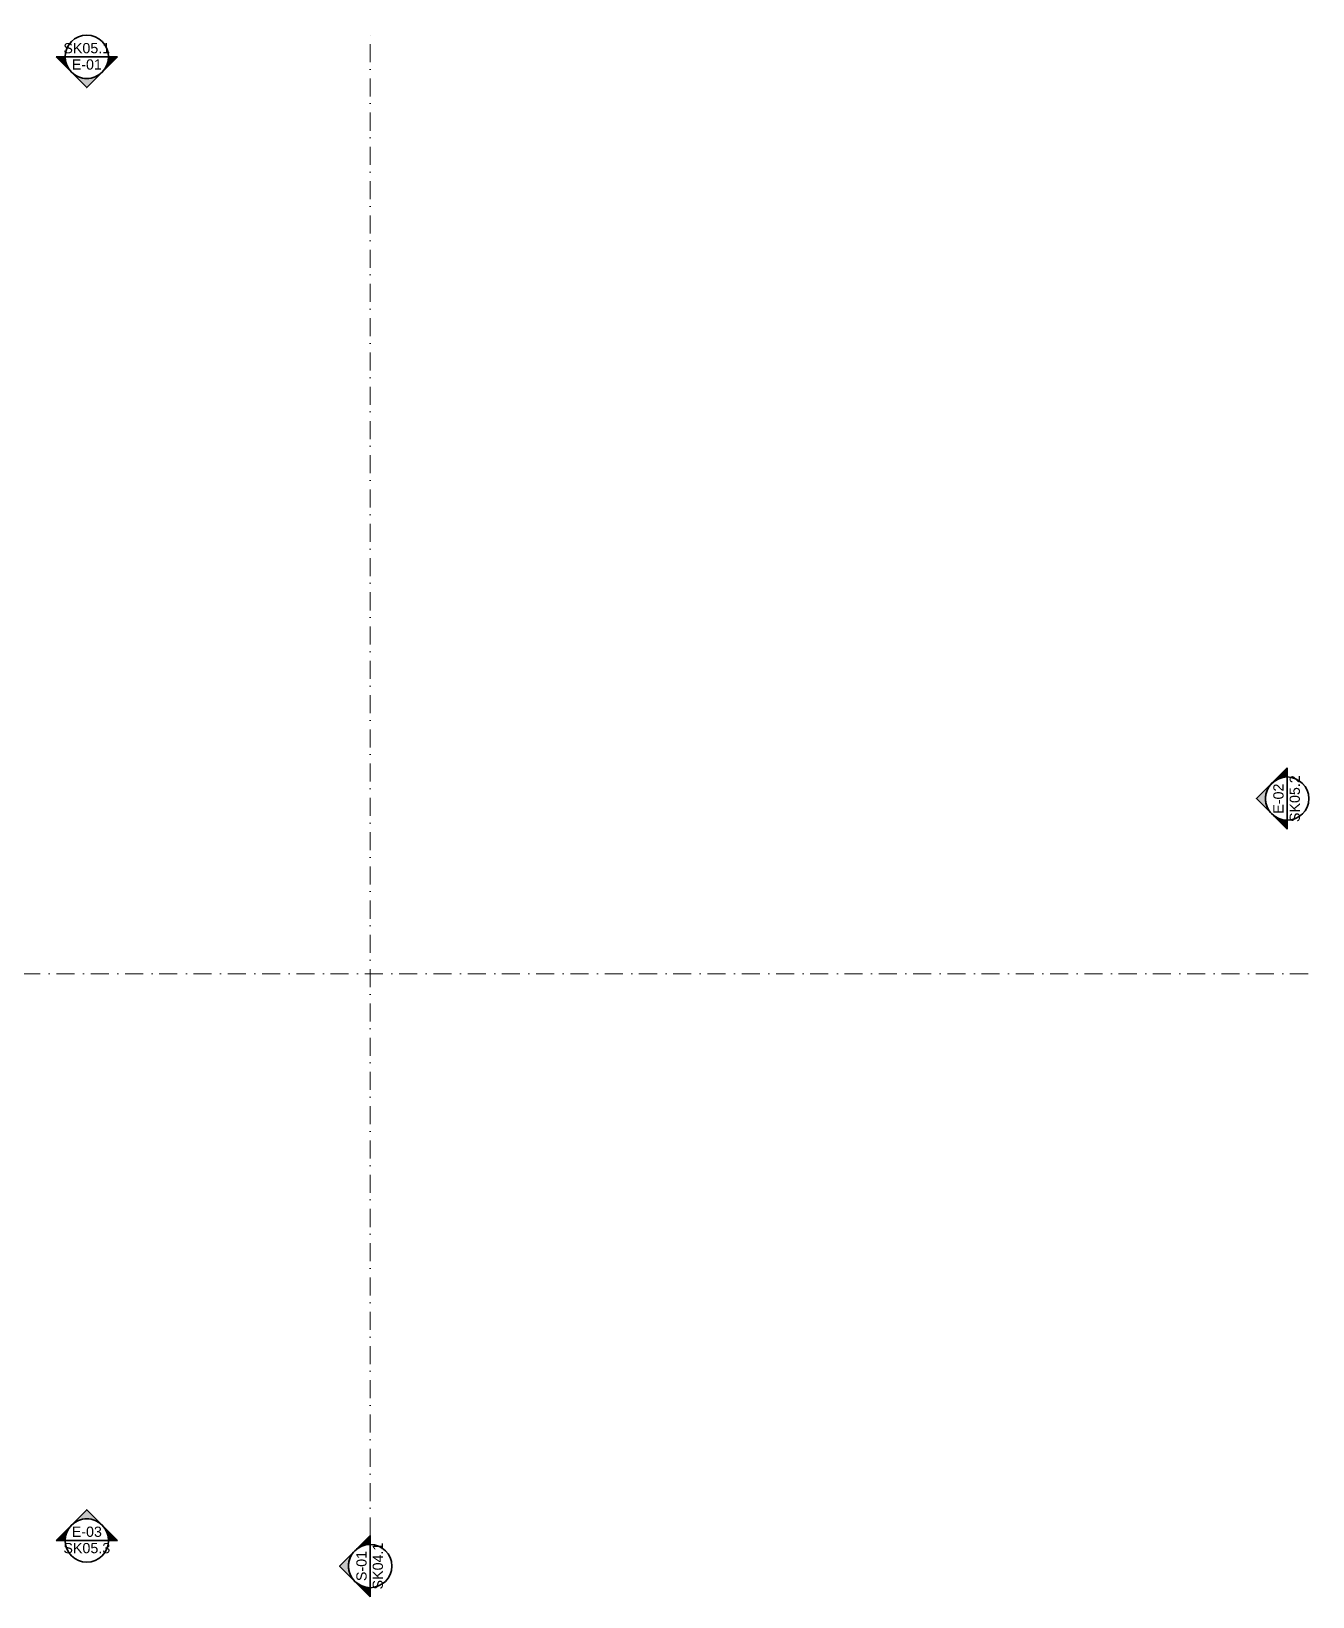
# Model space of a CAD drawing. Header units: millimetres. Extents: x -2717 to 45853, y -2718 to 27912.
# Drawn here: x 20782 to 45853, y -2718 to 27912 of the extents above; entities that cross this region are included whole.
import ezdxf

# ---------------------------------------------------------------- set-up
doc = ezdxf.new("R2010")
doc.units = ezdxf.units.MM
doc.header["$MEASUREMENT"] = 0
doc.linetypes.add('Dot & Dashed', pattern=[670.277762, 352.777767, -176.388884, 0, -141.111112])
doc.layers.add('MARKER - ELEVATIONS_SECTIONS.D', color=7, linetype='Continuous')
doc.layers.add('MARKER - ELEVATIONS_SECTIONS.D_Pen_No__25', color=7, linetype='Continuous', lineweight=35, true_color=0x40a5ff)
doc.layers.add('MARKER - ELEVATIONS_SECTIONS.D_Pen_No__85', color=7, linetype='Continuous', lineweight=20, true_color=0x80c2ff)
doc.styles.add('GENERATED_STYLE_1', font='')
doc.styles.get('GENERATED_STYLE_1').set_extended_font_data('Arial')

# ---------------------------------------------------------------- blocks, each defined once
blk = doc.blocks.new('Cutting Plane_1', base_point=(-2117, 9470))
at = {"layer": 'MARKER - ELEVATIONS_SECTIONS.D_Pen_No__25', "linetype": 'Continuous', "lineweight": 35, "true_color": 0x40a5ff}
for points in [[(-2417, 9770, -0.414214), (-1817, 9770), (-2117, 10070)], [(-2717, 9470), (-2542, 9470, -0.198912), (-2417, 9770)], [(-1517, 9470), (-1817, 9770, -0.198912), (-1693, 9470)]]:
    blk.add_hatch(color=153, dxfattribs=at).paths.add_polyline_path(points)
at = {"layer": 'MARKER - ELEVATIONS_SECTIONS.D_Pen_No__25', "color": 153, "linetype": 'Continuous', "lineweight": 35, "true_color": 0x40a5ff}
blk.add_line((-2542, 9470), (-1693, 9470), dxfattribs=at)
at = {"layer": 'MARKER - ELEVATIONS_SECTIONS.D_Pen_No__25', "color": 153, "linetype": 'Continuous', "lineweight": 35, "true_color": 0x40a5ff, "flags": 128}
for points in [[(-2417, 9770, -0.414214), (-1817, 9770), (-2117, 10070)], [(-2717, 9470), (-2542, 9470, -0.198912), (-2417, 9770)], [(-1517, 9470), (-1693, 9470, 0.198912), (-1817, 9770)]]:
    blk.add_lwpolyline(points, format="xyb", close=True, dxfattribs=at)
at = {"layer": 'MARKER - ELEVATIONS_SECTIONS.D_Pen_No__25', "color": 153, "linetype": 'Continuous', "lineweight": 35, "true_color": 0x40a5ff}
blk.add_circle((-2117, 9470), 424, dxfattribs=at)
at = {"layer": 'MARKER - ELEVATIONS_SECTIONS.D_Pen_No__85', "color": 151, "linetype": 'Dot & Dashed', "lineweight": 20, "true_color": 0x80c2ff}
blk.add_line((-1517, 9470), (45853, 9470), dxfattribs=at)
at = {"layer": 'MARKER - ELEVATIONS_SECTIONS.D_Pen_No__25', "color": 153, "lineweight": 35, "true_color": 0x40a5ff, "char_height": 200, "attachment_point": 8, "style": 'GENERATED_STYLE_1'}
for s, insert in [('\\A1;{\\pqc;\\pt0;\\fArial|b0|i0|c0|p34;S-02}', (-2117, 9538)), ('\\A1;{\\pqc;\\pt0;\\fArial|b0|i0|c0|p34;SK04.2}', (-2117, 9218))]:
    blk.add_mtext(s, dxfattribs=dict(at, insert=insert))
blk = doc.blocks.new('Cutting Plane_2', base_point=(27413, -2118))
at = {"layer": 'MARKER - ELEVATIONS_SECTIONS.D_Pen_No__25', "linetype": 'Continuous', "lineweight": 35, "true_color": 0x40a5ff}
for points in [[(27413, -1518), (27113, -1818, -0.198912), (27413, -1694)], [(27113, -2418, -0.414214), (27113, -1818), (26813, -2118)], [(27413, -2718), (27413, -2542, -0.198912), (27113, -2418)]]:
    blk.add_hatch(color=153, dxfattribs=at).paths.add_polyline_path(points)
at = {"layer": 'MARKER - ELEVATIONS_SECTIONS.D_Pen_No__25', "color": 153, "linetype": 'Continuous', "lineweight": 35, "true_color": 0x40a5ff}
blk.add_line((27413, -2542), (27413, -1694), dxfattribs=at)
at = {"layer": 'MARKER - ELEVATIONS_SECTIONS.D_Pen_No__25', "color": 153, "linetype": 'Continuous', "lineweight": 35, "true_color": 0x40a5ff, "flags": 128}
for points in [[(27413, -1518), (27413, -1694, 0.198912), (27113, -1818)], [(27113, -2418, -0.414214), (27113, -1818), (26813, -2118)], [(27413, -2718), (27413, -2542, -0.198912), (27113, -2418)]]:
    blk.add_lwpolyline(points, format="xyb", close=True, dxfattribs=at)
at = {"layer": 'MARKER - ELEVATIONS_SECTIONS.D_Pen_No__25', "color": 153, "linetype": 'Continuous', "lineweight": 35, "true_color": 0x40a5ff}
blk.add_circle((27413, -2118), 424, dxfattribs=at)
at = {"layer": 'MARKER - ELEVATIONS_SECTIONS.D_Pen_No__85', "color": 151, "linetype": 'Dot & Dashed', "lineweight": 20, "true_color": 0x80c2ff}
blk.add_line((27413, -1518), (27413, 27912), dxfattribs=at)
at = {"layer": 'MARKER - ELEVATIONS_SECTIONS.D_Pen_No__25', "color": 153, "lineweight": 35, "true_color": 0x40a5ff, "char_height": 200, "attachment_point": 8, "rotation": 90, "style": 'GENERATED_STYLE_1'}
for s, insert in [('\\A1;{\\pqc;\\pt0;\\fArial|b0|i0|c0|p34;S-01}', (27345, -2118)), ('\\A1;{\\pqc;\\pt0;\\fArial|b0|i0|c0|p34;SK04.1}', (27665, -2118))]:
    blk.add_mtext(s, dxfattribs=dict(at, insert=insert))
blk = doc.blocks.new('Elevation_1', base_point=(-2117, 27412))
at = {"layer": 'MARKER - ELEVATIONS_SECTIONS.D_Pen_No__25', "linetype": 'Continuous', "lineweight": 35, "true_color": 0x40a5ff}
for points in [[(21268, 27412), (21568, 27112, -0.198912), (21444, 27412)], [(22468, 27412), (22292, 27412, -0.198912), (22168, 27112)], [(21568, 27112), (21868, 26812), (22168, 27112, -0.414214)]]:
    blk.add_hatch(color=153, dxfattribs=at).paths.add_polyline_path(points)
at = {"layer": 'MARKER - ELEVATIONS_SECTIONS.D_Pen_No__25', "color": 153, "linetype": 'Continuous', "lineweight": 35, "true_color": 0x40a5ff}
blk.add_line((21444, 27412), (22292, 27412), dxfattribs=at)
at = {"layer": 'MARKER - ELEVATIONS_SECTIONS.D_Pen_No__25', "color": 153, "linetype": 'Continuous', "lineweight": 35, "true_color": 0x40a5ff, "flags": 128}
for points in [[(21268, 27412), (21444, 27412, 0.198912), (21568, 27112)], [(22468, 27412), (22292, 27412, -0.198912), (22168, 27112)], [(21568, 27112, 0.414214), (22168, 27112), (21868, 26812)]]:
    blk.add_lwpolyline(points, format="xyb", close=True, dxfattribs=at)
at = {"layer": 'MARKER - ELEVATIONS_SECTIONS.D_Pen_No__25', "color": 153, "linetype": 'Continuous', "lineweight": 35, "true_color": 0x40a5ff}
blk.add_circle((21868, 27412), 424, dxfattribs=at)
at = {"layer": 'MARKER - ELEVATIONS_SECTIONS.D_Pen_No__25', "color": 153, "lineweight": 35, "true_color": 0x40a5ff, "char_height": 200, "attachment_point": 8, "style": 'GENERATED_STYLE_1'}
for s, insert in [('\\A1;{\\pqc;\\pt0;\\fArial|b0|i0|c0|p34;SK05.1}', (21868, 27480)), ('\\A1;{\\pqc;\\pt0;\\fArial|b0|i0|c0|p34;E-01}', (21868, 27160))]:
    blk.add_mtext(s, dxfattribs=dict(at, insert=insert))
blk = doc.blocks.new('Elevation_2', base_point=(45353, 27912))
at = {"layer": 'MARKER - ELEVATIONS_SECTIONS.D_Pen_No__25', "linetype": 'Continuous', "lineweight": 35, "true_color": 0x40a5ff}
for points in [[(45353, 13497), (45053, 13197, -0.198912), (45353, 13321)], [(45053, 13197), (44753, 12897), (45053, 12597, -0.414214)], [(45353, 12297), (45353, 12473, -0.198912), (45053, 12597)]]:
    blk.add_hatch(color=153, dxfattribs=at).paths.add_polyline_path(points)
at = {"layer": 'MARKER - ELEVATIONS_SECTIONS.D_Pen_No__25', "color": 153, "linetype": 'Continuous', "lineweight": 35, "true_color": 0x40a5ff}
blk.add_line((45353, 13321), (45353, 12473), dxfattribs=at)
at = {"layer": 'MARKER - ELEVATIONS_SECTIONS.D_Pen_No__25', "color": 153, "linetype": 'Continuous', "lineweight": 35, "true_color": 0x40a5ff, "flags": 128}
for points in [[(45353, 13497), (45353, 13321, 0.198912), (45053, 13197)], [(45053, 13197, 0.414214), (45053, 12597), (44753, 12897)], [(45353, 12297), (45353, 12473, -0.198912), (45053, 12597)]]:
    blk.add_lwpolyline(points, format="xyb", close=True, dxfattribs=at)
at = {"layer": 'MARKER - ELEVATIONS_SECTIONS.D_Pen_No__25', "color": 153, "linetype": 'Continuous', "lineweight": 35, "true_color": 0x40a5ff}
blk.add_circle((45353, 12897), 424, dxfattribs=at)
at = {"layer": 'MARKER - ELEVATIONS_SECTIONS.D_Pen_No__25', "color": 153, "lineweight": 35, "true_color": 0x40a5ff, "char_height": 200, "attachment_point": 8, "rotation": 90, "style": 'GENERATED_STYLE_1'}
for s, insert in [('\\A1;{\\pqc;\\pt0;\\fArial|b0|i0|c0|p34;E-02}', (45285, 12897)), ('\\A1;{\\pqc;\\pt0;\\fArial|b0|i0|c0|p34;SK05.2}', (45605, 12897))]:
    blk.add_mtext(s, dxfattribs=dict(at, insert=insert))
blk = doc.blocks.new('Elevation_3', base_point=(45853, -1618))
at = {"layer": 'MARKER - ELEVATIONS_SECTIONS.D_Pen_No__25', "linetype": 'Continuous', "lineweight": 35, "true_color": 0x40a5ff}
for points in [[(22168, -1318), (21868, -1018), (21568, -1318, -0.414214)], [(21268, -1618), (21444, -1618, -0.198912), (21568, -1318)], [(22468, -1618), (22168, -1318, -0.198912), (22292, -1618)]]:
    blk.add_hatch(color=153, dxfattribs=at).paths.add_polyline_path(points)
at = {"layer": 'MARKER - ELEVATIONS_SECTIONS.D_Pen_No__25', "color": 153, "linetype": 'Continuous', "lineweight": 35, "true_color": 0x40a5ff}
blk.add_line((22292, -1618), (21444, -1618), dxfattribs=at)
at = {"layer": 'MARKER - ELEVATIONS_SECTIONS.D_Pen_No__25', "color": 153, "linetype": 'Continuous', "lineweight": 35, "true_color": 0x40a5ff, "flags": 128}
for points in [[(22168, -1318, 0.414214), (21568, -1318), (21868, -1018)], [(21268, -1618), (21444, -1618, -0.198912), (21568, -1318)], [(22468, -1618), (22292, -1618, 0.198912), (22168, -1318)]]:
    blk.add_lwpolyline(points, format="xyb", close=True, dxfattribs=at)
at = {"layer": 'MARKER - ELEVATIONS_SECTIONS.D_Pen_No__25', "color": 153, "linetype": 'Continuous', "lineweight": 35, "true_color": 0x40a5ff}
blk.add_circle((21868, -1618), 424, dxfattribs=at)
at = {"layer": 'MARKER - ELEVATIONS_SECTIONS.D_Pen_No__25', "color": 153, "lineweight": 35, "true_color": 0x40a5ff, "char_height": 200, "attachment_point": 8, "style": 'GENERATED_STYLE_1'}
for s, insert in [('\\A1;{\\pqc;\\pt0;\\fArial|b0|i0|c0|p34;E-03}', (21868, -1550)), ('\\A1;{\\pqc;\\pt0;\\fArial|b0|i0|c0|p34;SK05.3}', (21868, -1870))]:
    blk.add_mtext(s, dxfattribs=dict(at, insert=insert))

msp = doc.modelspace()

# ---------------------------------------------------------------- block references
at = {"layer": 'MARKER - ELEVATIONS_SECTIONS.D', "color": 151, "lineweight": 20, "true_color": 0x80c2ff}
for name, p in [('Cutting Plane_2', (27412.7, -2118)), ('Elevation_1', (-2117.5, 27412.2)), ('Elevation_2', (45353.3, 27912.2)), ('Cutting Plane_1', (-2117.5, 9470.2)), ('Elevation_3', (45853.3, -1618))]:
    msp.add_blockref(name, p, dxfattribs=at)

doc.saveas('drawing.dxf')
